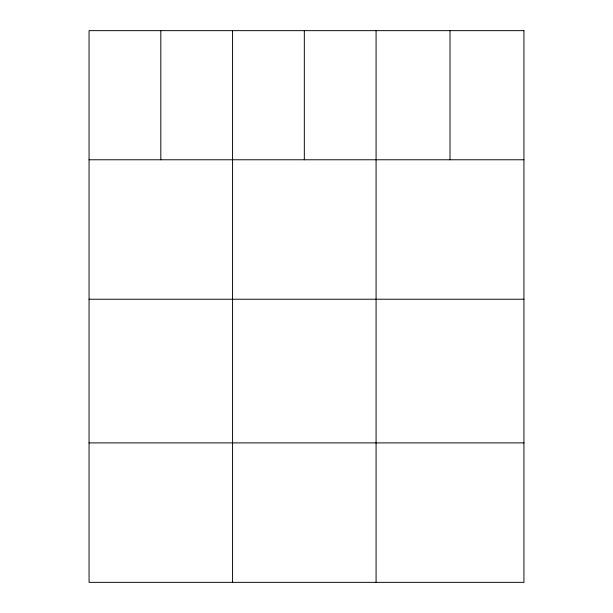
<?xml version="1.0" encoding="UTF-8"?>
<svg xmlns="http://www.w3.org/2000/svg" width="613" height="613" viewBox="0 0 613 613"><rect width="100%" height="100%" fill="white"/><g stroke="black" fill="none" stroke-linecap="round" stroke-linejoin="round"><path stroke-width="0.92" d="M89.061 159.771L523.939 159.771M89.061 299.221L523.939 299.221M89.061 442.9L523.939 442.9M450.011 30.65L450.011 159.771M376.083 30.65L376.083 582.35M304.324 30.65L304.324 159.771M232.572 30.65L232.572 582.35M160.821 30.65L160.821 159.771M523.939 30.65L89.061 30.65L89.061 582.35L523.939 582.35L523.939 30.65"/></g></svg>
